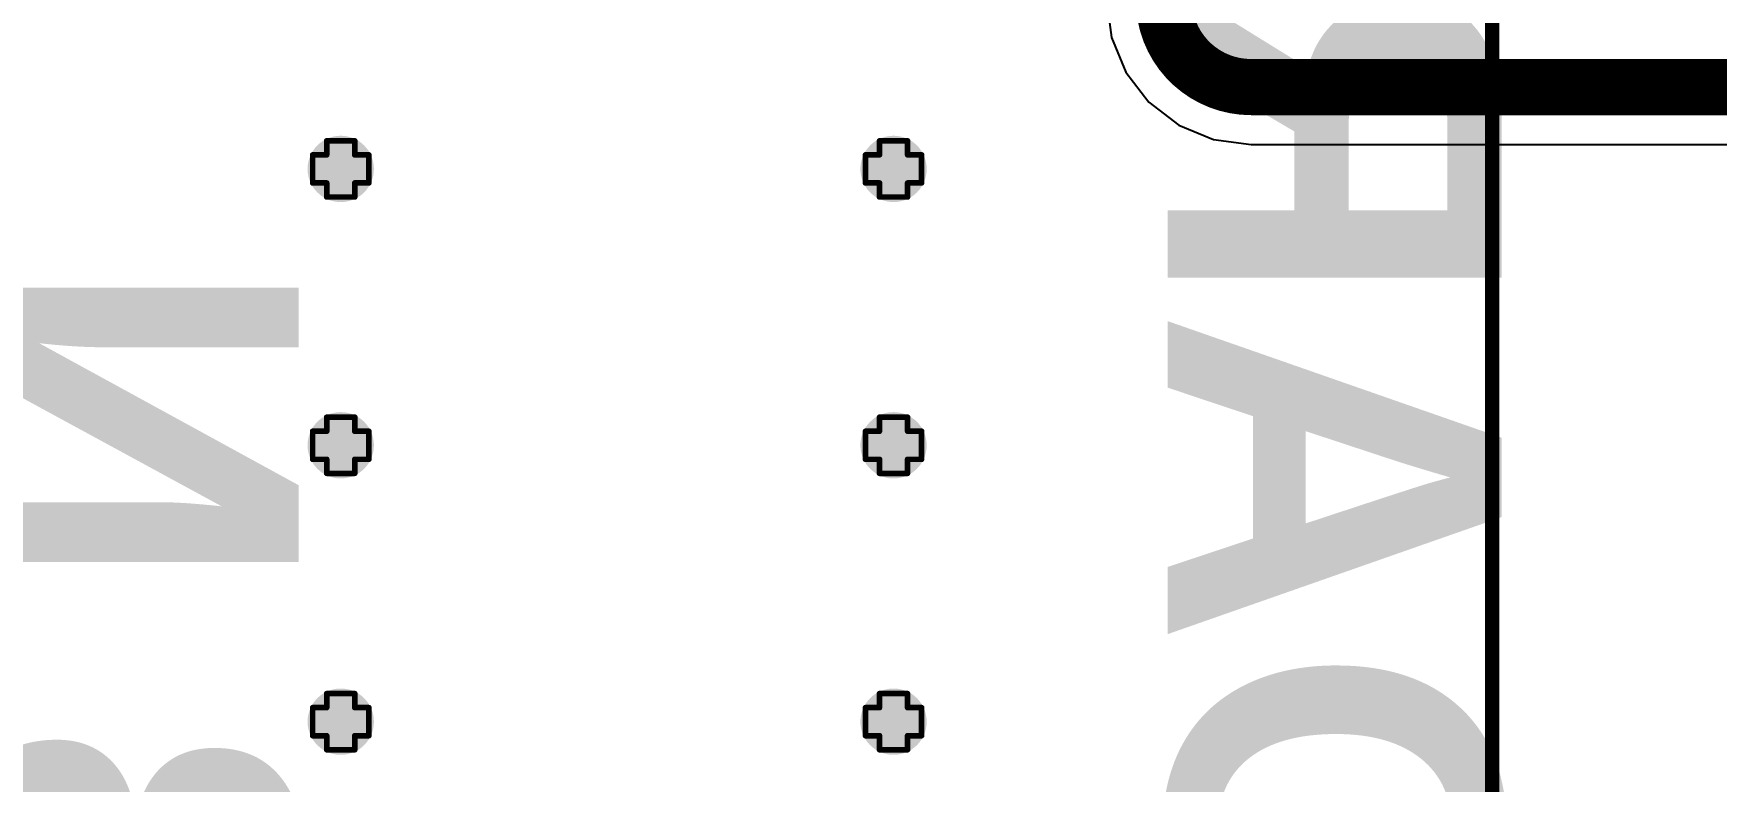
# Model space of a CAD drawing. Header units: inches. Extents: x -0.1 to 10.2, y 0 to 6.5.
# Drawn here: x 0.717 to 1.317, y 2.065 to 2.332 of the extents above; entities that cross this region are included whole.
import ezdxf

# ---------------------------------------------------------------- set-up
doc = ezdxf.new("R2010")
doc.units = ezdxf.units.IN
doc.header["$MEASUREMENT"] = 0
for name, color, linetype in [('Bottom Layer', 5, 'Continuous'), ('Bottom Overlay', 54, 'Continuous'), ('Drill Drawing', 1, 'Continuous'), ('Top Layer', 1, 'Continuous'), ('Via Holes', 16, 'Continuous')]:
    doc.layers.add(name, color=color, linetype=linetype)
doc.styles.add('Arial_Bold', font='', dxfattribs={"height": 0.2})
doc.styles.get('Arial_Bold').set_extended_font_data('Arial', bold=True)

# ---------------------------------------------------------------- blocks, each defined once
blk = doc.blocks.new('X9555WV_2_12_6TV01_B_56')
at = {"layer": 'Bottom Overlay'}
blk.add_lwpolyline([(0.755, -0.188, 0.005, 0.005, 0), (-0.755, -0.188, 0.005, 0.005, 0)], format="xyseb", dxfattribs=at)

msp = doc.modelspace()

# ---------------------------------------------------------------- hatches: boundary and pattern name
at = {"layer": 'Bottom Layer'}
h = msp.add_hatch(color=5, dxfattribs=at)
edge = h.paths.add_edge_path()
edge.add_arc((0.82677, 2.28346), 0.01181, 0, 360)
h = msp.add_hatch(color=5, dxfattribs=at)
edge = h.paths.add_edge_path()
edge.add_arc((1.02362, 2.28346), 0.01181, 0, 360)
h = msp.add_hatch(color=5, dxfattribs=at)
edge = h.paths.add_edge_path()
edge.add_arc((0.82677, 2.18504), 0.01181, 0, 360)
h = msp.add_hatch(color=5, dxfattribs=at)
edge = h.paths.add_edge_path()
edge.add_arc((1.02362, 2.18504), 0.01181, 0, 360)
h = msp.add_hatch(color=5, dxfattribs=at)
edge = h.paths.add_edge_path()
edge.add_arc((0.82677, 2.08661), 0.01181, 0, 360)
h = msp.add_hatch(color=5, dxfattribs=at)
edge = h.paths.add_edge_path()
edge.add_arc((1.02362, 2.08661), 0.01181, 0, 360)
at = {"layer": 'Top Layer'}
h = msp.add_hatch(color=1, dxfattribs=at)
edge = h.paths.add_edge_path()
edge.add_arc((0.82677, 2.28346), 0.01181, 0, 360)
h = msp.add_hatch(color=1, dxfattribs=at)
edge = h.paths.add_edge_path()
edge.add_arc((1.02362, 2.28346), 0.01181, 0, 360)
h = msp.add_hatch(color=1, dxfattribs=at)
edge = h.paths.add_edge_path()
edge.add_arc((0.82677, 2.18504), 0.01181, 0, 360)
h = msp.add_hatch(color=1, dxfattribs=at)
edge = h.paths.add_edge_path()
edge.add_arc((1.02362, 2.18504), 0.01181, 0, 360)
h = msp.add_hatch(color=1, dxfattribs=at)
edge = h.paths.add_edge_path()
edge.add_arc((0.82677, 2.08661), 0.01181, 0, 360)
h = msp.add_hatch(color=1, dxfattribs=at)
edge = h.paths.add_edge_path()
edge.add_arc((1.02362, 2.08661), 0.01181, 0, 360)
at = {"layer": 'Via Holes'}
h = msp.add_hatch(color=7, dxfattribs=at)
edge = h.paths.add_edge_path()
edge.add_arc((0.82677, 2.28346), 0.00591, 0, 360)
h = msp.add_hatch(color=7, dxfattribs=at)
edge = h.paths.add_edge_path()
edge.add_arc((1.02362, 2.28346), 0.00591, 0, 360)
h = msp.add_hatch(color=7, dxfattribs=at)
edge = h.paths.add_edge_path()
edge.add_arc((0.82677, 2.18504), 0.00591, 0, 360)
h = msp.add_hatch(color=7, dxfattribs=at)
edge = h.paths.add_edge_path()
edge.add_arc((1.02362, 2.18504), 0.00591, 0, 360)
h = msp.add_hatch(color=7, dxfattribs=at)
edge = h.paths.add_edge_path()
edge.add_arc((0.82677, 2.08661), 0.00591, 0, 360)
h = msp.add_hatch(color=7, dxfattribs=at)
edge = h.paths.add_edge_path()
edge.add_arc((1.02362, 2.08661), 0.00591, 0, 360)

# ---------------------------------------------------------------- linework, layer by layer
at = {"layer": 'Drill Drawing'}
for points in [[(0.81677, 2.27846, 0.002, 0.002, 0), (0.81677, 2.28846, 0.002, 0.002, 0)], [(0.81677, 2.28846, 0.002, 0.002, 0), (0.82177, 2.28846, 0.002, 0.002, 0)], [(0.82177, 2.28846, 0.002, 0.002, 0), (0.82177, 2.29346, 0.002, 0.002, 0)], [(0.82177, 2.29346, 0.002, 0.002, 0), (0.83177, 2.29346, 0.002, 0.002, 0)], [(0.83177, 2.28846, 0.002, 0.002, 0), (0.83177, 2.29346, 0.002, 0.002, 0)], [(0.83177, 2.28846, 0.002, 0.002, 0), (0.83677, 2.28846, 0.002, 0.002, 0)], [(0.83677, 2.27846, 0.002, 0.002, 0), (0.83677, 2.28846, 0.002, 0.002, 0)], [(1.01362, 2.27846, 0.002, 0.002, 0), (1.01362, 2.28846, 0.002, 0.002, 0)], [(1.01362, 2.28846, 0.002, 0.002, 0), (1.01862, 2.28846, 0.002, 0.002, 0)], [(1.01862, 2.28846, 0.002, 0.002, 0), (1.01862, 2.29346, 0.002, 0.002, 0)], [(1.01862, 2.29346, 0.002, 0.002, 0), (1.02862, 2.29346, 0.002, 0.002, 0)], [(1.02862, 2.28846, 0.002, 0.002, 0), (1.02862, 2.29346, 0.002, 0.002, 0)], [(1.02862, 2.28846, 0.002, 0.002, 0), (1.03362, 2.28846, 0.002, 0.002, 0)], [(1.03362, 2.27846, 0.002, 0.002, 0), (1.03362, 2.28846, 0.002, 0.002, 0)], [(0.81677, 2.27846, 0.002, 0.002, 0), (0.82177, 2.27846, 0.002, 0.002, 0)], [(0.82177, 2.27346, 0.002, 0.002, 0), (0.82177, 2.27846, 0.002, 0.002, 0)], [(0.83177, 2.27846, 0.002, 0.002, 0), (0.83677, 2.27846, 0.002, 0.002, 0)], [(0.83177, 2.27346, 0.002, 0.002, 0), (0.83177, 2.27846, 0.002, 0.002, 0)], [(1.01362, 2.27846, 0.002, 0.002, 0), (1.01862, 2.27846, 0.002, 0.002, 0)], [(1.01862, 2.27346, 0.002, 0.002, 0), (1.01862, 2.27846, 0.002, 0.002, 0)], [(1.02862, 2.27846, 0.002, 0.002, 0), (1.03362, 2.27846, 0.002, 0.002, 0)], [(1.02862, 2.27346, 0.002, 0.002, 0), (1.02862, 2.27846, 0.002, 0.002, 0)], [(0.82177, 2.27346, 0.002, 0.002, 0), (0.83177, 2.27346, 0.002, 0.002, 0)], [(1.01862, 2.27346, 0.002, 0.002, 0), (1.02862, 2.27346, 0.002, 0.002, 0)], [(0.82177, 2.19004, 0.002, 0.002, 0), (0.82177, 2.19504, 0.002, 0.002, 0)], [(0.82177, 2.19504, 0.002, 0.002, 0), (0.83177, 2.19504, 0.002, 0.002, 0)], [(0.83177, 2.19004, 0.002, 0.002, 0), (0.83177, 2.19504, 0.002, 0.002, 0)], [(1.01862, 2.19004, 0.002, 0.002, 0), (1.01862, 2.19504, 0.002, 0.002, 0)], [(1.01862, 2.19504, 0.002, 0.002, 0), (1.02862, 2.19504, 0.002, 0.002, 0)], [(1.02862, 2.19004, 0.002, 0.002, 0), (1.02862, 2.19504, 0.002, 0.002, 0)], [(0.81677, 2.18004, 0.002, 0.002, 0), (0.81677, 2.19004, 0.002, 0.002, 0)], [(0.81677, 2.19004, 0.002, 0.002, 0), (0.82177, 2.19004, 0.002, 0.002, 0)], [(0.83177, 2.19004, 0.002, 0.002, 0), (0.83677, 2.19004, 0.002, 0.002, 0)], [(0.83677, 2.18004, 0.002, 0.002, 0), (0.83677, 2.19004, 0.002, 0.002, 0)], [(1.01362, 2.18004, 0.002, 0.002, 0), (1.01362, 2.19004, 0.002, 0.002, 0)], [(1.01362, 2.19004, 0.002, 0.002, 0), (1.01862, 2.19004, 0.002, 0.002, 0)], [(1.02862, 2.19004, 0.002, 0.002, 0), (1.03362, 2.19004, 0.002, 0.002, 0)], [(1.03362, 2.18004, 0.002, 0.002, 0), (1.03362, 2.19004, 0.002, 0.002, 0)], [(0.81677, 2.18004, 0.002, 0.002, 0), (0.82177, 2.18004, 0.002, 0.002, 0)], [(0.82177, 2.17504, 0.002, 0.002, 0), (0.82177, 2.18004, 0.002, 0.002, 0)], [(0.82177, 2.17504, 0.002, 0.002, 0), (0.83177, 2.17504, 0.002, 0.002, 0)], [(0.83177, 2.18004, 0.002, 0.002, 0), (0.83677, 2.18004, 0.002, 0.002, 0)], [(0.83177, 2.17504, 0.002, 0.002, 0), (0.83177, 2.18004, 0.002, 0.002, 0)], [(1.01362, 2.18004, 0.002, 0.002, 0), (1.01862, 2.18004, 0.002, 0.002, 0)], [(1.01862, 2.17504, 0.002, 0.002, 0), (1.01862, 2.18004, 0.002, 0.002, 0)], [(1.01862, 2.17504, 0.002, 0.002, 0), (1.02862, 2.17504, 0.002, 0.002, 0)], [(1.02862, 2.18004, 0.002, 0.002, 0), (1.03362, 2.18004, 0.002, 0.002, 0)], [(1.02862, 2.17504, 0.002, 0.002, 0), (1.02862, 2.18004, 0.002, 0.002, 0)], [(0.82177, 2.09161, 0.002, 0.002, 0), (0.82177, 2.09661, 0.002, 0.002, 0)], [(0.82177, 2.09661, 0.002, 0.002, 0), (0.83177, 2.09661, 0.002, 0.002, 0)], [(0.83177, 2.09161, 0.002, 0.002, 0), (0.83177, 2.09661, 0.002, 0.002, 0)], [(1.01862, 2.09161, 0.002, 0.002, 0), (1.01862, 2.09661, 0.002, 0.002, 0)], [(1.01862, 2.09661, 0.002, 0.002, 0), (1.02862, 2.09661, 0.002, 0.002, 0)], [(1.02862, 2.09161, 0.002, 0.002, 0), (1.02862, 2.09661, 0.002, 0.002, 0)], [(0.81677, 2.08161, 0.002, 0.002, 0), (0.81677, 2.09161, 0.002, 0.002, 0)], [(0.81677, 2.09161, 0.002, 0.002, 0), (0.82177, 2.09161, 0.002, 0.002, 0)], [(0.83177, 2.09161, 0.002, 0.002, 0), (0.83677, 2.09161, 0.002, 0.002, 0)], [(0.83677, 2.08161, 0.002, 0.002, 0), (0.83677, 2.09161, 0.002, 0.002, 0)], [(1.01362, 2.08161, 0.002, 0.002, 0), (1.01362, 2.09161, 0.002, 0.002, 0)], [(1.01362, 2.09161, 0.002, 0.002, 0), (1.01862, 2.09161, 0.002, 0.002, 0)], [(1.02862, 2.09161, 0.002, 0.002, 0), (1.03362, 2.09161, 0.002, 0.002, 0)], [(1.03362, 2.08161, 0.002, 0.002, 0), (1.03362, 2.09161, 0.002, 0.002, 0)], [(0.81677, 2.08161, 0.002, 0.002, 0), (0.82177, 2.08161, 0.002, 0.002, 0)], [(0.82177, 2.07661, 0.002, 0.002, 0), (0.82177, 2.08161, 0.002, 0.002, 0)], [(0.83177, 2.08161, 0.002, 0.002, 0), (0.83677, 2.08161, 0.002, 0.002, 0)], [(0.83177, 2.07661, 0.002, 0.002, 0), (0.83177, 2.08161, 0.002, 0.002, 0)], [(1.01362, 2.08161, 0.002, 0.002, 0), (1.01862, 2.08161, 0.002, 0.002, 0)], [(1.01862, 2.07661, 0.002, 0.002, 0), (1.01862, 2.08161, 0.002, 0.002, 0)], [(1.02862, 2.08161, 0.002, 0.002, 0), (1.03362, 2.08161, 0.002, 0.002, 0)], [(1.02862, 2.07661, 0.002, 0.002, 0), (1.02862, 2.08161, 0.002, 0.002, 0)], [(0.82177, 2.07661, 0.002, 0.002, 0), (0.83177, 2.07661, 0.002, 0.002, 0)], [(1.01862, 2.07661, 0.002, 0.002, 0), (1.02862, 2.07661, 0.002, 0.002, 0)]]:
    msp.add_lwpolyline(points, format="xyseb", dxfattribs=at)
for points in [[(0.81627, 2.28846, 0.001, 0.001, 1), (0.81727, 2.28846, 0.001, 0.001, 1)], [(0.81627, 2.28846, 0.001, 0.001, 1), (0.81727, 2.28846, 0.001, 0.001, 1)], [(0.82127, 2.29346, 0.001, 0.001, 1), (0.82227, 2.29346, 0.001, 0.001, 1)], [(0.82127, 2.29346, 0.001, 0.001, 1), (0.82227, 2.29346, 0.001, 0.001, 1)], [(0.82127, 2.28846, 0.001, 0.001, 1), (0.82227, 2.28846, 0.001, 0.001, 1)], [(0.82127, 2.28846, 0.001, 0.001, 1), (0.82227, 2.28846, 0.001, 0.001, 1)], [(0.83127, 2.29346, 0.001, 0.001, 1), (0.83227, 2.29346, 0.001, 0.001, 1)], [(0.83127, 2.29346, 0.001, 0.001, 1), (0.83227, 2.29346, 0.001, 0.001, 1)], [(0.83127, 2.28846, 0.001, 0.001, 1), (0.83227, 2.28846, 0.001, 0.001, 1)], [(0.83127, 2.28846, 0.001, 0.001, 1), (0.83227, 2.28846, 0.001, 0.001, 1)], [(0.83627, 2.28846, 0.001, 0.001, 1), (0.83727, 2.28846, 0.001, 0.001, 1)], [(0.83627, 2.28846, 0.001, 0.001, 1), (0.83727, 2.28846, 0.001, 0.001, 1)], [(1.01312, 2.28846, 0.001, 0.001, 1), (1.01412, 2.28846, 0.001, 0.001, 1)], [(1.01312, 2.28846, 0.001, 0.001, 1), (1.01412, 2.28846, 0.001, 0.001, 1)], [(1.01812, 2.29346, 0.001, 0.001, 1), (1.01912, 2.29346, 0.001, 0.001, 1)], [(1.01812, 2.29346, 0.001, 0.001, 1), (1.01912, 2.29346, 0.001, 0.001, 1)], [(1.01812, 2.28846, 0.001, 0.001, 1), (1.01912, 2.28846, 0.001, 0.001, 1)], [(1.01812, 2.28846, 0.001, 0.001, 1), (1.01912, 2.28846, 0.001, 0.001, 1)], [(1.02812, 2.29346, 0.001, 0.001, 1), (1.02912, 2.29346, 0.001, 0.001, 1)], [(1.02812, 2.29346, 0.001, 0.001, 1), (1.02912, 2.29346, 0.001, 0.001, 1)], [(1.02812, 2.28846, 0.001, 0.001, 1), (1.02912, 2.28846, 0.001, 0.001, 1)], [(1.02812, 2.28846, 0.001, 0.001, 1), (1.02912, 2.28846, 0.001, 0.001, 1)], [(1.03312, 2.28846, 0.001, 0.001, 1), (1.03412, 2.28846, 0.001, 0.001, 1)], [(1.03312, 2.28846, 0.001, 0.001, 1), (1.03412, 2.28846, 0.001, 0.001, 1)], [(0.81627, 2.27846, 0.001, 0.001, 1), (0.81727, 2.27846, 0.001, 0.001, 1)], [(0.81627, 2.27846, 0.001, 0.001, 1), (0.81727, 2.27846, 0.001, 0.001, 1)], [(0.82127, 2.27846, 0.001, 0.001, 1), (0.82227, 2.27846, 0.001, 0.001, 1)], [(0.82127, 2.27846, 0.001, 0.001, 1), (0.82227, 2.27846, 0.001, 0.001, 1)], [(0.83127, 2.27846, 0.001, 0.001, 1), (0.83227, 2.27846, 0.001, 0.001, 1)], [(0.83127, 2.27846, 0.001, 0.001, 1), (0.83227, 2.27846, 0.001, 0.001, 1)], [(0.83627, 2.27846, 0.001, 0.001, 1), (0.83727, 2.27846, 0.001, 0.001, 1)], [(0.83627, 2.27846, 0.001, 0.001, 1), (0.83727, 2.27846, 0.001, 0.001, 1)], [(1.01312, 2.27846, 0.001, 0.001, 1), (1.01412, 2.27846, 0.001, 0.001, 1)], [(1.01312, 2.27846, 0.001, 0.001, 1), (1.01412, 2.27846, 0.001, 0.001, 1)], [(1.01812, 2.27846, 0.001, 0.001, 1), (1.01912, 2.27846, 0.001, 0.001, 1)], [(1.01812, 2.27846, 0.001, 0.001, 1), (1.01912, 2.27846, 0.001, 0.001, 1)], [(1.02812, 2.27846, 0.001, 0.001, 1), (1.02912, 2.27846, 0.001, 0.001, 1)], [(1.02812, 2.27846, 0.001, 0.001, 1), (1.02912, 2.27846, 0.001, 0.001, 1)], [(1.03312, 2.27846, 0.001, 0.001, 1), (1.03412, 2.27846, 0.001, 0.001, 1)], [(1.03312, 2.27846, 0.001, 0.001, 1), (1.03412, 2.27846, 0.001, 0.001, 1)], [(0.82127, 2.27346, 0.001, 0.001, 1), (0.82227, 2.27346, 0.001, 0.001, 1)], [(0.82127, 2.27346, 0.001, 0.001, 1), (0.82227, 2.27346, 0.001, 0.001, 1)], [(0.83127, 2.27346, 0.001, 0.001, 1), (0.83227, 2.27346, 0.001, 0.001, 1)], [(0.83127, 2.27346, 0.001, 0.001, 1), (0.83227, 2.27346, 0.001, 0.001, 1)], [(1.01812, 2.27346, 0.001, 0.001, 1), (1.01912, 2.27346, 0.001, 0.001, 1)], [(1.01812, 2.27346, 0.001, 0.001, 1), (1.01912, 2.27346, 0.001, 0.001, 1)], [(1.02812, 2.27346, 0.001, 0.001, 1), (1.02912, 2.27346, 0.001, 0.001, 1)], [(1.02812, 2.27346, 0.001, 0.001, 1), (1.02912, 2.27346, 0.001, 0.001, 1)], [(0.82127, 2.19504, 0.001, 0.001, 1), (0.82227, 2.19504, 0.001, 0.001, 1)], [(0.82127, 2.19504, 0.001, 0.001, 1), (0.82227, 2.19504, 0.001, 0.001, 1)], [(0.83127, 2.19504, 0.001, 0.001, 1), (0.83227, 2.19504, 0.001, 0.001, 1)], [(0.83127, 2.19504, 0.001, 0.001, 1), (0.83227, 2.19504, 0.001, 0.001, 1)], [(1.01812, 2.19504, 0.001, 0.001, 1), (1.01912, 2.19504, 0.001, 0.001, 1)], [(1.01812, 2.19504, 0.001, 0.001, 1), (1.01912, 2.19504, 0.001, 0.001, 1)], [(1.02812, 2.19504, 0.001, 0.001, 1), (1.02912, 2.19504, 0.001, 0.001, 1)], [(1.02812, 2.19504, 0.001, 0.001, 1), (1.02912, 2.19504, 0.001, 0.001, 1)], [(0.81627, 2.19004, 0.001, 0.001, 1), (0.81727, 2.19004, 0.001, 0.001, 1)], [(0.81627, 2.19004, 0.001, 0.001, 1), (0.81727, 2.19004, 0.001, 0.001, 1)], [(0.82127, 2.19004, 0.001, 0.001, 1), (0.82227, 2.19004, 0.001, 0.001, 1)], [(0.82127, 2.19004, 0.001, 0.001, 1), (0.82227, 2.19004, 0.001, 0.001, 1)], [(0.83127, 2.19004, 0.001, 0.001, 1), (0.83227, 2.19004, 0.001, 0.001, 1)], [(0.83127, 2.19004, 0.001, 0.001, 1), (0.83227, 2.19004, 0.001, 0.001, 1)], [(0.83627, 2.19004, 0.001, 0.001, 1), (0.83727, 2.19004, 0.001, 0.001, 1)], [(0.83627, 2.19004, 0.001, 0.001, 1), (0.83727, 2.19004, 0.001, 0.001, 1)], [(1.01312, 2.19004, 0.001, 0.001, 1), (1.01412, 2.19004, 0.001, 0.001, 1)], [(1.01312, 2.19004, 0.001, 0.001, 1), (1.01412, 2.19004, 0.001, 0.001, 1)], [(1.01812, 2.19004, 0.001, 0.001, 1), (1.01912, 2.19004, 0.001, 0.001, 1)], [(1.01812, 2.19004, 0.001, 0.001, 1), (1.01912, 2.19004, 0.001, 0.001, 1)], [(1.02812, 2.19004, 0.001, 0.001, 1), (1.02912, 2.19004, 0.001, 0.001, 1)], [(1.02812, 2.19004, 0.001, 0.001, 1), (1.02912, 2.19004, 0.001, 0.001, 1)], [(1.03312, 2.19004, 0.001, 0.001, 1), (1.03412, 2.19004, 0.001, 0.001, 1)], [(1.03312, 2.19004, 0.001, 0.001, 1), (1.03412, 2.19004, 0.001, 0.001, 1)], [(0.81627, 2.18004, 0.001, 0.001, 1), (0.81727, 2.18004, 0.001, 0.001, 1)], [(0.81627, 2.18004, 0.001, 0.001, 1), (0.81727, 2.18004, 0.001, 0.001, 1)], [(0.82127, 2.18004, 0.001, 0.001, 1), (0.82227, 2.18004, 0.001, 0.001, 1)], [(0.82127, 2.18004, 0.001, 0.001, 1), (0.82227, 2.18004, 0.001, 0.001, 1)], [(0.82127, 2.17504, 0.001, 0.001, 1), (0.82227, 2.17504, 0.001, 0.001, 1)], [(0.82127, 2.17504, 0.001, 0.001, 1), (0.82227, 2.17504, 0.001, 0.001, 1)], [(0.83127, 2.18004, 0.001, 0.001, 1), (0.83227, 2.18004, 0.001, 0.001, 1)], [(0.83127, 2.18004, 0.001, 0.001, 1), (0.83227, 2.18004, 0.001, 0.001, 1)], [(0.83127, 2.17504, 0.001, 0.001, 1), (0.83227, 2.17504, 0.001, 0.001, 1)], [(0.83127, 2.17504, 0.001, 0.001, 1), (0.83227, 2.17504, 0.001, 0.001, 1)], [(0.83627, 2.18004, 0.001, 0.001, 1), (0.83727, 2.18004, 0.001, 0.001, 1)], [(0.83627, 2.18004, 0.001, 0.001, 1), (0.83727, 2.18004, 0.001, 0.001, 1)], [(1.01312, 2.18004, 0.001, 0.001, 1), (1.01412, 2.18004, 0.001, 0.001, 1)], [(1.01312, 2.18004, 0.001, 0.001, 1), (1.01412, 2.18004, 0.001, 0.001, 1)], [(1.01812, 2.18004, 0.001, 0.001, 1), (1.01912, 2.18004, 0.001, 0.001, 1)], [(1.01812, 2.18004, 0.001, 0.001, 1), (1.01912, 2.18004, 0.001, 0.001, 1)], [(1.01812, 2.17504, 0.001, 0.001, 1), (1.01912, 2.17504, 0.001, 0.001, 1)], [(1.01812, 2.17504, 0.001, 0.001, 1), (1.01912, 2.17504, 0.001, 0.001, 1)], [(1.02812, 2.18004, 0.001, 0.001, 1), (1.02912, 2.18004, 0.001, 0.001, 1)], [(1.02812, 2.18004, 0.001, 0.001, 1), (1.02912, 2.18004, 0.001, 0.001, 1)], [(1.02812, 2.17504, 0.001, 0.001, 1), (1.02912, 2.17504, 0.001, 0.001, 1)], [(1.02812, 2.17504, 0.001, 0.001, 1), (1.02912, 2.17504, 0.001, 0.001, 1)], [(1.03312, 2.18004, 0.001, 0.001, 1), (1.03412, 2.18004, 0.001, 0.001, 1)], [(1.03312, 2.18004, 0.001, 0.001, 1), (1.03412, 2.18004, 0.001, 0.001, 1)], [(0.82127, 2.09661, 0.001, 0.001, 1), (0.82227, 2.09661, 0.001, 0.001, 1)], [(0.82127, 2.09661, 0.001, 0.001, 1), (0.82227, 2.09661, 0.001, 0.001, 1)], [(0.83127, 2.09661, 0.001, 0.001, 1), (0.83227, 2.09661, 0.001, 0.001, 1)], [(0.83127, 2.09661, 0.001, 0.001, 1), (0.83227, 2.09661, 0.001, 0.001, 1)], [(1.01812, 2.09661, 0.001, 0.001, 1), (1.01912, 2.09661, 0.001, 0.001, 1)], [(1.01812, 2.09661, 0.001, 0.001, 1), (1.01912, 2.09661, 0.001, 0.001, 1)], [(1.02812, 2.09661, 0.001, 0.001, 1), (1.02912, 2.09661, 0.001, 0.001, 1)], [(1.02812, 2.09661, 0.001, 0.001, 1), (1.02912, 2.09661, 0.001, 0.001, 1)], [(0.81627, 2.09161, 0.001, 0.001, 1), (0.81727, 2.09161, 0.001, 0.001, 1)], [(0.81627, 2.09161, 0.001, 0.001, 1), (0.81727, 2.09161, 0.001, 0.001, 1)], [(0.82127, 2.09161, 0.001, 0.001, 1), (0.82227, 2.09161, 0.001, 0.001, 1)], [(0.82127, 2.09161, 0.001, 0.001, 1), (0.82227, 2.09161, 0.001, 0.001, 1)], [(0.83127, 2.09161, 0.001, 0.001, 1), (0.83227, 2.09161, 0.001, 0.001, 1)], [(0.83127, 2.09161, 0.001, 0.001, 1), (0.83227, 2.09161, 0.001, 0.001, 1)], [(0.83627, 2.09161, 0.001, 0.001, 1), (0.83727, 2.09161, 0.001, 0.001, 1)], [(0.83627, 2.09161, 0.001, 0.001, 1), (0.83727, 2.09161, 0.001, 0.001, 1)], [(1.01312, 2.09161, 0.001, 0.001, 1), (1.01412, 2.09161, 0.001, 0.001, 1)], [(1.01312, 2.09161, 0.001, 0.001, 1), (1.01412, 2.09161, 0.001, 0.001, 1)], [(1.01812, 2.09161, 0.001, 0.001, 1), (1.01912, 2.09161, 0.001, 0.001, 1)], [(1.01812, 2.09161, 0.001, 0.001, 1), (1.01912, 2.09161, 0.001, 0.001, 1)], [(1.02812, 2.09161, 0.001, 0.001, 1), (1.02912, 2.09161, 0.001, 0.001, 1)], [(1.02812, 2.09161, 0.001, 0.001, 1), (1.02912, 2.09161, 0.001, 0.001, 1)], [(1.03312, 2.09161, 0.001, 0.001, 1), (1.03412, 2.09161, 0.001, 0.001, 1)], [(1.03312, 2.09161, 0.001, 0.001, 1), (1.03412, 2.09161, 0.001, 0.001, 1)], [(0.81627, 2.08161, 0.001, 0.001, 1), (0.81727, 2.08161, 0.001, 0.001, 1)], [(0.81627, 2.08161, 0.001, 0.001, 1), (0.81727, 2.08161, 0.001, 0.001, 1)], [(0.82127, 2.08161, 0.001, 0.001, 1), (0.82227, 2.08161, 0.001, 0.001, 1)], [(0.82127, 2.08161, 0.001, 0.001, 1), (0.82227, 2.08161, 0.001, 0.001, 1)], [(0.83127, 2.08161, 0.001, 0.001, 1), (0.83227, 2.08161, 0.001, 0.001, 1)], [(0.83127, 2.08161, 0.001, 0.001, 1), (0.83227, 2.08161, 0.001, 0.001, 1)], [(0.83627, 2.08161, 0.001, 0.001, 1), (0.83727, 2.08161, 0.001, 0.001, 1)], [(0.83627, 2.08161, 0.001, 0.001, 1), (0.83727, 2.08161, 0.001, 0.001, 1)], [(1.01312, 2.08161, 0.001, 0.001, 1), (1.01412, 2.08161, 0.001, 0.001, 1)], [(1.01312, 2.08161, 0.001, 0.001, 1), (1.01412, 2.08161, 0.001, 0.001, 1)], [(1.01812, 2.08161, 0.001, 0.001, 1), (1.01912, 2.08161, 0.001, 0.001, 1)], [(1.01812, 2.08161, 0.001, 0.001, 1), (1.01912, 2.08161, 0.001, 0.001, 1)], [(1.02812, 2.08161, 0.001, 0.001, 1), (1.02912, 2.08161, 0.001, 0.001, 1)], [(1.02812, 2.08161, 0.001, 0.001, 1), (1.02912, 2.08161, 0.001, 0.001, 1)], [(1.03312, 2.08161, 0.001, 0.001, 1), (1.03412, 2.08161, 0.001, 0.001, 1)], [(1.03312, 2.08161, 0.001, 0.001, 1), (1.03412, 2.08161, 0.001, 0.001, 1)], [(0.82127, 2.07661, 0.001, 0.001, 1), (0.82227, 2.07661, 0.001, 0.001, 1)], [(0.82127, 2.07661, 0.001, 0.001, 1), (0.82227, 2.07661, 0.001, 0.001, 1)], [(0.83127, 2.07661, 0.001, 0.001, 1), (0.83227, 2.07661, 0.001, 0.001, 1)], [(0.83127, 2.07661, 0.001, 0.001, 1), (0.83227, 2.07661, 0.001, 0.001, 1)], [(1.01812, 2.07661, 0.001, 0.001, 1), (1.01912, 2.07661, 0.001, 0.001, 1)], [(1.01812, 2.07661, 0.001, 0.001, 1), (1.01912, 2.07661, 0.001, 0.001, 1)], [(1.02812, 2.07661, 0.001, 0.001, 1), (1.02912, 2.07661, 0.001, 0.001, 1)], [(1.02812, 2.07661, 0.001, 0.001, 1), (1.02912, 2.07661, 0.001, 0.001, 1)]]:
    msp.add_lwpolyline(points, format="xyseb", close=True, dxfattribs=at)
at = {"layer": 'Top Layer'}
for p, q in [((1.09944, 2.34365), (1.1012, 2.33032)), ((1.1012, 2.33032), (1.10634, 2.3179)), ((1.10634, 2.3179), (1.11452, 2.30724)), ((1.11452, 2.30724), (1.12519, 2.29906)), ((1.12519, 2.29906), (1.13761, 2.29391)), ((1.13761, 2.29391), (1.15093, 2.29216)), ((1.15093, 2.29216), (1.15093, 2.29221)), ((1.15093, 2.29221), (1.3357, 2.29221))]:
    msp.add_line(p, q, dxfattribs=at)
for points in [[(1.15093, 2.3126, 0.02, 0.02, -0.414214), (1.11988, 2.34365, 0.02, 0.02, 0)], [(1.15093, 2.3126, 0.02, 0.02, 0), (1.3748, 2.3126, 0.02, 0.02, 0)]]:
    msp.add_lwpolyline(points, format="xyseb", dxfattribs=at)
msp.add_lwpolyline([(1.14593, 2.3126, 0.01, 0.01, 1), (1.15593, 2.3126, 0.01, 0.01, 1)], format="xyseb", close=True, dxfattribs=at)
msp.add_lwpolyline([(1.14593, 2.3126, 0.01, 0.01, 1), (1.15593, 2.3126, 0.01, 0.01, 1)], format="xyseb", close=True, dxfattribs=at)

# ---------------------------------------------------------------- block references
at = {"rotation": 270}
msp.add_blockref('X9555WV_2_12_6TV01_B_56', (1.4248, 2.16535), dxfattribs=at)

# ---------------------------------------------------------------- texts
at = {"layer": 'Bottom Overlay', "style": 'Arial_Bold', "text_generation_flag": 2}
for s, p in [('CIM - BOARD NO.1', (1.12119, 1.41188)), ('L1 L2 L3 N', (0.69275, 1.41188))]:
    msp.add_text(s, height=0.119, rotation=270, dxfattribs=at).set_placement(p)

doc.saveas('drawing.dxf')
